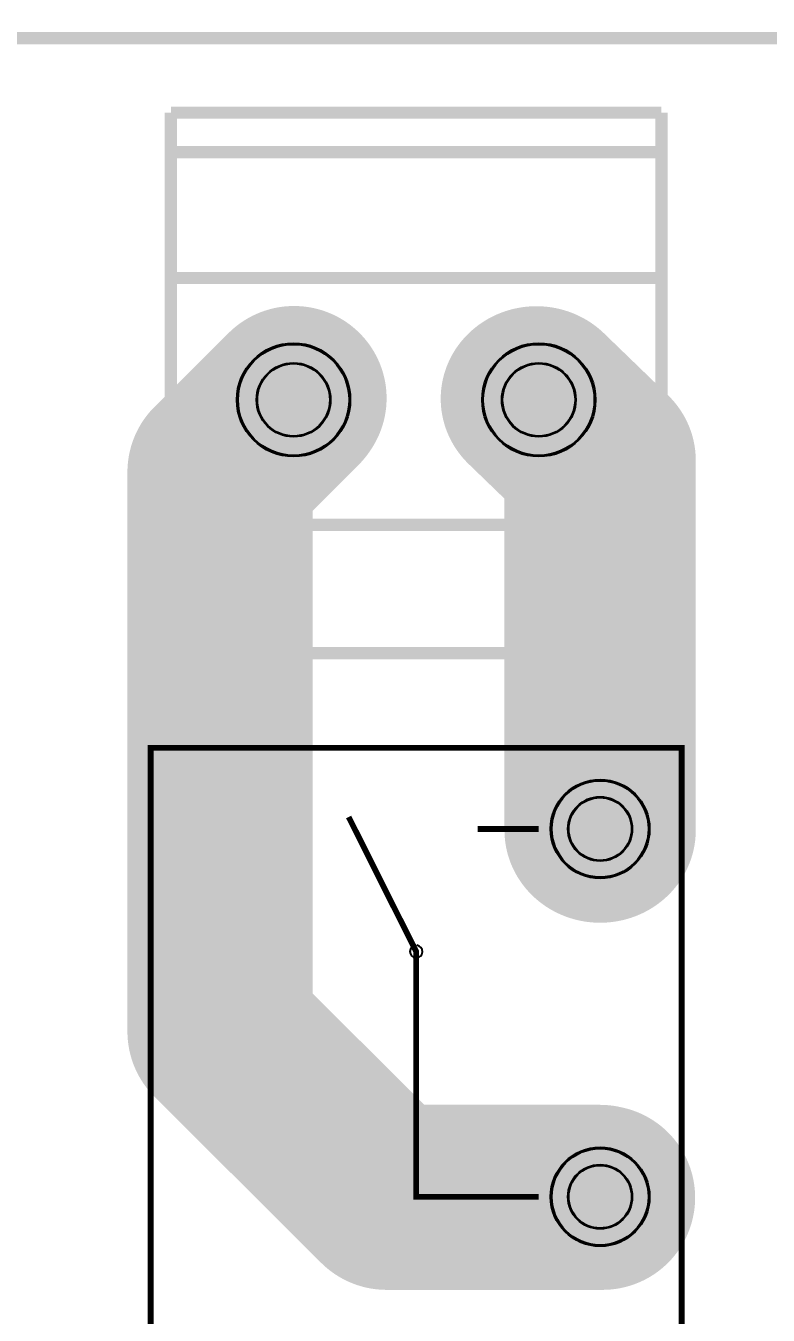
# Model space of a CAD drawing. Extents: x 165 to 5832, y -705 to 3005.
# Drawn here: x 1082 to 1687, y 1953 to 3005 of the extents above; entities that cross this region are included whole.
import ezdxf

# ---------------------------------------------------------------- set-up
doc = ezdxf.new("R2010")
doc.units = 9
for name, color, linetype, true_color in [('BoardOutLine', 7, 'Continuous', 0xff00ff), ('BottomLayer', 7, 'Continuous', 0x0000ff), ('BottomPasteMaskLayer', 7, 'Continuous', 0x800000), ('BottomSolderMaskLayer', 7, 'Continuous', 0xaa00ff), ('Multi-Layer', 7, 'Continuous', 0xc0c0c0), ('TopSilkLayer', 7, 'Continuous', 0xffcc00), ('TopSolderMaskLayer', 7, 'Continuous', 0x800080)]:
    doc.layers.add(name, color=color, linetype=linetype, true_color=true_color)

msp = doc.modelspace()

# ---------------------------------------------------------------- hatches: boundary and pattern name
at = {"layer": 'BottomLayer'}
for points in [[(1550, 1975), (1375, 1975), (1372.546000000002, 1975.0400000000009), (1370.0950000000012, 1975.161), (1367.649000000005, 1975.3609999999971), (1365.2109999999957, 1975.6419999999998), (1362.7829999999958, 1976.0020000000004), (1360.3680000000022, 1976.440999999999), (1357.9690000000046, 1976.9590000000026), (1355.589, 1977.5560000000005), (1353.2289999999994, 1978.2289999999994), (1350.892000000007, 1978.9800000000032), (1348.5810000000056, 1979.8070000000007), (1346.298999999999, 1980.7090000000026), (1344.0469999999987, 1981.6850000000013), (1341.827999999994, 1982.734999999997), (1339.645000000004, 1983.8559999999998), (1337.5, 1985.0480000000025), (1335.3949999999968, 1986.3099999999977), (1333.3320000000022, 1987.6399999999994), (1331.3139999999985, 1989.036), (1329.3430000000008, 1990.4979999999996), (1327.421000000002, 1992.0240000000013), (1325.548999999999, 1993.6119999999974), (1323.7309999999998, 1995.2599999999984), (1321.9670000000042, 1996.9670000000006), (1186.9670000000042, 2131.9670000000006), (1185.2599999999948, 2133.7309999999998), (1183.612000000001, 2135.548999999999), (1182.024000000005, 2137.4209999999985), (1180.4979999999996, 2139.3430000000008), (1179.0359999999928, 2141.314000000002), (1177.6399999999994, 2143.332000000002), (1176.310000000005, 2145.394999999997), (1175.0479999999952, 2147.5), (1173.8559999999998, 2149.6450000000004), (1172.7350000000006, 2151.8280000000013), (1171.6849999999977, 2154.0469999999987), (1170.7089999999953, 2156.298999999999), (1169.8070000000007, 2158.5809999999983), (1168.9800000000032, 2160.892), (1168.2289999999994, 2163.2289999999994), (1167.5560000000041, 2165.589), (1166.9589999999953, 2167.9689999999973), (1166.4410000000062, 2170.3679999999986), (1166.0020000000004, 2172.7829999999994), (1165.6419999999998, 2175.2109999999993), (1165.3610000000044, 2177.6490000000013), (1165.161, 2180.095000000001), (1165.0400000000009, 2182.546000000002), (1165, 2185), (1165, 2640), (1165.0400000000009, 2642.453999999998), (1165.161, 2644.904999999999), (1165.3610000000044, 2647.3509999999987), (1165.6419999999998, 2649.7890000000007), (1166.0020000000004, 2652.2170000000006), (1166.4410000000062, 2654.6320000000014), (1166.9589999999953, 2657.0310000000027), (1167.5560000000041, 2659.411), (1168.2289999999994, 2661.7710000000006), (1168.9800000000032, 2664.108), (1169.8070000000007, 2666.4190000000017), (1170.7089999999953, 2668.701000000001), (1171.6849999999977, 2670.9530000000013), (1172.7350000000006, 2673.1719999999987), (1173.8559999999998, 2675.3549999999996), (1175.0479999999952, 2677.5), (1176.310000000005, 2679.605000000003), (1177.6399999999994, 2681.667999999998), (1179.0359999999928, 2683.685999999998), (1180.4979999999996, 2685.6569999999992), (1182.024000000005, 2687.5790000000015), (1183.612000000001, 2689.451000000001), (1185.2599999999948, 2691.2690000000002), (1186.9670000000042, 2693.0329999999994), (1246.9670000000042, 2753.0329999999994), (1248.7309999999998, 2754.7400000000016), (1250.548999999999, 2756.3880000000026), (1252.421000000002, 2757.9759999999987), (1254.3430000000008, 2759.501), (1256.3139999999985, 2760.964), (1258.3320000000022, 2762.3600000000006), (1260.3949999999968, 2763.6900000000023), (1262.5, 2764.9519999999975), (1264.645000000004, 2766.1440000000002), (1266.827999999994, 2767.265000000003), (1269.0469999999987, 2768.3149999999987), (1271.298999999999, 2769.2909999999974), (1273.5810000000056, 2770.1929999999993), (1275.892000000007, 2771.019999999997), (1278.2289999999994, 2771.7710000000006), (1280.589, 2772.4439999999995), (1282.9690000000046, 2773.0409999999974), (1285.3680000000022, 2773.559000000001), (1287.7829999999958, 2773.9979999999996), (1290.2109999999957, 2774.358), (1292.649000000005, 2774.639000000003), (1295.0950000000012, 2774.839), (1297.546000000002, 2774.959999999999), (1300, 2775), (1302.453999999998, 2774.959999999999), (1304.9049999999988, 2774.839), (1307.350999999995, 2774.639000000003), (1309.7890000000043, 2774.358), (1312.2170000000042, 2773.9979999999996), (1314.6319999999978, 2773.559000000001), (1317.0309999999954, 2773.0409999999974), (1319.411, 2772.4439999999995), (1321.7710000000006, 2771.7710000000006), (1324.107999999993, 2771.019999999997), (1326.4189999999944, 2770.1929999999993), (1328.701000000001, 2769.2909999999974), (1330.9530000000013, 2768.3149999999987), (1333.172000000006, 2767.265000000003), (1335.354999999996, 2766.1440000000002), (1337.5, 2764.9519999999975), (1339.6050000000032, 2763.6900000000023), (1341.6679999999978, 2762.3600000000006), (1343.6860000000015, 2760.9630000000034), (1345.6569999999992, 2759.501), (1347.578999999998, 2757.9759999999987), (1349.451000000001, 2756.3880000000026), (1351.2690000000002, 2754.7400000000016), (1353.0329999999958, 2753.0329999999994), (1354.7400000000052, 2751.2690000000002), (1356.387999999999, 2749.451000000001), (1357.975999999995, 2747.5790000000015), (1359.5010000000038, 2745.6569999999992), (1360.9630000000034, 2743.685999999998), (1362.3600000000006, 2741.667999999998), (1363.689999999995, 2739.605000000003), (1364.9520000000048, 2737.5), (1366.1440000000002, 2735.3549999999996), (1367.2649999999994, 2733.1719999999987), (1368.3150000000023, 2730.9530000000013), (1369.2910000000047, 2728.701000000001), (1370.1929999999993, 2726.4190000000017), (1371.0199999999968, 2724.108), (1371.7710000000006, 2721.7710000000006), (1372.4439999999959, 2719.411), (1373.0410000000047, 2717.0310000000027), (1373.5589999999938, 2714.6320000000014), (1373.9979999999996, 2712.2170000000006), (1374.3580000000002, 2709.7890000000007), (1374.6389999999956, 2707.3509999999987), (1374.839, 2704.904999999999), (1374.9599999999991, 2702.453999999998), (1375, 2700), (1374.9599999999991, 2697.546000000002), (1374.839, 2695.095000000001), (1374.6389999999956, 2692.6490000000013), (1374.3580000000002, 2690.2109999999993), (1373.9979999999996, 2687.7829999999994), (1373.5589999999938, 2685.3679999999986), (1373.0410000000047, 2682.9689999999973), (1372.4439999999959, 2680.589), (1371.7710000000006, 2678.2289999999994), (1371.0199999999968, 2675.892), (1370.1929999999993, 2673.5809999999983), (1369.2910000000047, 2671.298999999999), (1368.3150000000023, 2669.0469999999987), (1367.2649999999994, 2666.8280000000013), (1366.1440000000002, 2664.6450000000004), (1364.9520000000048, 2662.5), (1363.689999999995, 2660.394999999997), (1362.3600000000006, 2658.332000000002), (1360.9640000000072, 2656.314000000002), (1359.5010000000038, 2654.3430000000008), (1357.975999999995, 2652.4209999999985), (1356.387999999999, 2650.548999999999), (1354.7400000000052, 2648.7309999999998), (1353.0329999999958, 2646.9670000000006), (1315, 2608.934000000001), (1315, 2216.065999999999), (1406.065999999999, 2125), (1550, 2125), (1552.453999999998, 2124.959999999999), (1554.9049999999988, 2124.839), (1557.350999999995, 2124.639000000003), (1559.7890000000043, 2124.358), (1562.2170000000042, 2123.9979999999996), (1564.6319999999978, 2123.559000000001), (1567.0309999999954, 2123.0409999999974), (1569.411, 2122.4439999999995), (1571.7710000000006, 2121.7710000000006), (1574.107999999993, 2121.019999999997), (1576.4189999999944, 2120.1929999999993), (1578.701000000001, 2119.2909999999974), (1580.9530000000013, 2118.3149999999987), (1583.172000000006, 2117.265000000003), (1585.354999999996, 2116.1440000000002), (1587.5, 2114.9519999999975), (1589.6050000000032, 2113.6900000000023), (1591.6679999999978, 2112.3600000000006), (1593.6860000000015, 2110.964), (1595.6569999999992, 2109.5020000000004), (1597.578999999998, 2107.9759999999987), (1599.451000000001, 2106.3880000000026), (1601.2690000000002, 2104.7400000000016), (1603.0329999999958, 2103.0329999999994), (1604.7400000000052, 2101.2690000000002), (1606.387999999999, 2099.451000000001), (1607.975999999995, 2097.5790000000015), (1609.5020000000004, 2095.6569999999992), (1610.9640000000072, 2093.685999999998), (1612.3600000000006, 2091.667999999998), (1613.689999999995, 2089.605000000003), (1614.9520000000048, 2087.5), (1616.1440000000002, 2085.3549999999996), (1617.2649999999994, 2083.1719999999987), (1618.3150000000023, 2080.9530000000013), (1619.2910000000047, 2078.701000000001), (1620.1929999999993, 2076.4190000000017), (1621.0199999999968, 2074.108), (1621.7710000000006, 2071.7710000000006), (1622.4439999999959, 2069.411), (1623.0410000000047, 2067.0310000000027), (1623.5589999999938, 2064.6320000000014), (1623.9979999999996, 2062.2170000000006), (1624.3580000000002, 2059.7890000000007), (1624.6389999999956, 2057.3509999999987), (1624.839, 2054.904999999999), (1624.9599999999991, 2052.453999999998), (1625, 2050), (1624.9599999999991, 2047.546000000002), (1624.839, 2045.0950000000012), (1624.6389999999956, 2042.6490000000013), (1624.3580000000002, 2040.2109999999993), (1623.9979999999996, 2037.7829999999994), (1623.5589999999938, 2035.3679999999986), (1623.0410000000047, 2032.9689999999973), (1622.4439999999959, 2030.589), (1621.7710000000006, 2028.2289999999994), (1621.0199999999968, 2025.8919999999998), (1620.1929999999993, 2023.5809999999983), (1619.2910000000047, 2021.298999999999), (1618.3150000000023, 2019.0469999999987), (1617.2649999999994, 2016.8280000000013), (1616.1440000000002, 2014.6450000000004), (1614.9520000000048, 2012.5), (1613.689999999995, 2010.3949999999968), (1612.3600000000006, 2008.3320000000022), (1610.9640000000072, 2006.3140000000021), (1609.5020000000004, 2004.3430000000008), (1607.975999999995, 2002.4209999999985), (1606.387999999999, 2000.548999999999), (1604.7400000000052, 1998.7309999999998), (1603.0329999999958, 1996.9670000000006), (1601.2690000000002, 1995.2599999999984), (1599.451000000001, 1993.6119999999974), (1597.578999999998, 1992.0240000000013), (1595.6569999999992, 1990.4979999999996), (1593.6860000000015, 1989.036), (1591.6679999999978, 1987.6399999999994), (1589.6050000000032, 1986.3099999999977), (1587.5, 1985.0480000000025), (1585.354999999996, 1983.8559999999998), (1583.172000000006, 1982.734999999997), (1580.9530000000013, 1981.6850000000013), (1578.701000000001, 1980.7090000000026), (1576.4189999999944, 1979.8070000000007), (1574.107999999993, 1978.9800000000032), (1571.7710000000006, 1978.2289999999994), (1569.411, 1977.5560000000005), (1567.0309999999954, 1976.9590000000026), (1564.6319999999978, 1976.440999999999), (1562.2170000000042, 1976.0020000000004), (1559.7890000000043, 1975.6419999999998), (1557.350999999995, 1975.3609999999971), (1554.9049999999988, 1975.161), (1552.453999999998, 1975.0400000000009), (1550, 1975)], [(1475, 2350), (1475, 2618.9289999999964), (1446.9619999999995, 2646.9670000000006), (1445.2549999999974, 2648.7309999999998), (1443.6070000000036, 2650.548999999999), (1442.0190000000002, 2652.4209999999985), (1440.4939999999988, 2654.3430000000008), (1439.0310000000027, 2656.314000000002), (1437.635000000002, 2658.332000000002), (1436.3050000000003, 2660.394999999997), (1435.0429999999978, 2662.5), (1433.8510000000024, 2664.6450000000004), (1432.7300000000032, 2666.8280000000013), (1431.679999999993, 2669.0469999999987), (1430.703999999998, 2671.298999999999), (1429.801999999996, 2673.5809999999983), (1428.9749999999985, 2675.892), (1428.224000000002, 2678.2289999999994), (1427.5510000000068, 2680.589), (1426.953999999998, 2682.9689999999973), (1426.4360000000015, 2685.3679999999986), (1425.9969999999958, 2687.7829999999994), (1425.6369999999952, 2690.2109999999993), (1425.3559999999998, 2692.6490000000013), (1425.1559999999954, 2695.095000000001), (1425.0349999999962, 2697.546000000002), (1424.9949999999953, 2700), (1425.0349999999962, 2702.453999999998), (1425.1559999999954, 2704.904999999999), (1425.3559999999998, 2707.3509999999987), (1425.6369999999952, 2709.7890000000007), (1425.9969999999958, 2712.2170000000006), (1426.4360000000015, 2714.6320000000014), (1426.953999999998, 2717.0310000000027), (1427.5510000000068, 2719.411), (1428.224000000002, 2721.7710000000006), (1428.9749999999985, 2724.108), (1429.801999999996, 2726.4190000000017), (1430.703999999998, 2728.701000000001), (1431.679999999993, 2730.9530000000013), (1432.7300000000032, 2733.1719999999987), (1433.8510000000024, 2735.3549999999996), (1435.0429999999978, 2737.5), (1436.3050000000003, 2739.605000000003), (1437.635000000002, 2741.667999999998), (1439.0319999999992, 2743.685999999998), (1440.4939999999988, 2745.6569999999992), (1442.0190000000002, 2747.5790000000015), (1443.6070000000036, 2749.451000000001), (1445.2549999999974, 2751.2690000000002), (1446.9619999999995, 2753.0329999999994), (1448.725999999995, 2754.7400000000016), (1450.5440000000017, 2756.3880000000026), (1452.4160000000047, 2757.9759999999987), (1454.337999999996, 2759.501), (1456.309000000001, 2760.9630000000034), (1458.3269999999975, 2762.3600000000006), (1460.3899999999994, 2763.6900000000023), (1462.4949999999953, 2764.9519999999975), (1464.6399999999994, 2766.1440000000002), (1466.823000000004, 2767.265000000003), (1469.0420000000013, 2768.3149999999987), (1471.2939999999944, 2769.2909999999974), (1473.576000000001, 2770.1929999999993), (1475.8870000000024, 2771.019999999997), (1478.224000000002, 2771.7710000000006), (1480.5840000000026, 2772.4439999999995), (1482.964, 2773.0409999999974), (1485.3629999999976, 2773.559000000001), (1487.7779999999984, 2773.9979999999996), (1490.2059999999983, 2774.358), (1492.6440000000002, 2774.639000000003), (1495.0899999999965, 2774.839), (1497.5409999999974, 2774.959999999999), (1499.9949999999953, 2775), (1502.4489999999932, 2774.959999999999), (1504.8999999999942, 2774.839), (1507.3459999999977, 2774.639000000003), (1509.7839999999997, 2774.358), (1512.2119999999995, 2773.9979999999996), (1514.6270000000004, 2773.559000000001), (1517.025999999998, 2773.0409999999974), (1519.4060000000027, 2772.4439999999995), (1521.765999999996, 2771.7710000000006), (1524.1029999999955, 2771.019999999997), (1526.4140000000043, 2770.1929999999993), (1528.6959999999963, 2769.2909999999974), (1530.9479999999967, 2768.3149999999987), (1533.1670000000013, 2767.265000000003), (1535.3499999999985, 2766.1440000000002), (1537.4949999999953, 2764.9519999999975), (1539.5999999999985, 2763.6900000000023), (1541.6630000000005, 2762.3600000000006), (1543.6809999999969, 2760.964), (1545.6520000000019, 2759.501), (1547.5740000000078, 2757.9759999999987), (1549.4459999999963, 2756.3880000000026), (1551.2640000000029, 2754.7400000000016), (1553.0280000000057, 2753.0329999999994), (1603.0329999999958, 2703.0279999999984), (1604.7400000000052, 2701.264000000003), (1606.387999999999, 2699.4459999999963), (1607.975999999995, 2697.5740000000005), (1609.5020000000004, 2695.652000000002), (1610.9640000000072, 2693.6810000000005), (1612.3600000000006, 2691.6630000000005), (1613.689999999995, 2689.5999999999985), (1614.9520000000048, 2687.494999999999), (1616.1440000000002, 2685.3499999999985), (1617.2649999999994, 2683.1669999999976), (1618.3150000000023, 2680.9479999999967), (1619.2910000000047, 2678.696), (1620.1929999999993, 2676.4140000000007), (1621.0199999999968, 2674.102999999999), (1621.7710000000006, 2671.765999999996), (1622.4439999999959, 2669.405999999999), (1623.0410000000047, 2667.0260000000017), (1623.5589999999938, 2664.6270000000004), (1623.9979999999996, 2662.2119999999995), (1624.3580000000002, 2659.7839999999997), (1624.6389999999956, 2657.3459999999977), (1624.839, 2654.899999999998), (1624.9599999999991, 2652.4490000000005), (1625, 2649.994999999999), (1625, 2350), (1624.9599999999991, 2347.546000000002), (1624.839, 2345.095000000001), (1624.6389999999956, 2342.6490000000013), (1624.3580000000002, 2340.2109999999993), (1623.9979999999996, 2337.7829999999994), (1623.5589999999938, 2335.3679999999986), (1623.0410000000047, 2332.9689999999973), (1622.4439999999959, 2330.589), (1621.7710000000006, 2328.2289999999994), (1621.0199999999968, 2325.892), (1620.1929999999993, 2323.5809999999983), (1619.2910000000047, 2321.298999999999), (1618.3150000000023, 2319.0469999999987), (1617.2649999999994, 2316.8280000000013), (1616.1440000000002, 2314.6450000000004), (1614.9520000000048, 2312.5), (1613.689999999995, 2310.394999999997), (1612.3600000000006, 2308.332000000002), (1610.9640000000072, 2306.314000000002), (1609.5020000000004, 2304.3430000000008), (1607.975999999995, 2302.4209999999985), (1606.387999999999, 2300.548999999999), (1604.7400000000052, 2298.7309999999998), (1603.0329999999958, 2296.9670000000006), (1601.2690000000002, 2295.2599999999984), (1599.451000000001, 2293.6119999999974), (1597.578999999998, 2292.0240000000013), (1595.6569999999992, 2290.4979999999996), (1593.6860000000015, 2289.036), (1591.6679999999978, 2287.6399999999994), (1589.6050000000032, 2286.3099999999977), (1587.5, 2285.0480000000025), (1585.354999999996, 2283.8559999999998), (1583.172000000006, 2282.734999999997), (1580.9530000000013, 2281.6850000000013), (1578.701000000001, 2280.7090000000026), (1576.4189999999944, 2279.8070000000007), (1574.107999999993, 2278.980000000003), (1571.7710000000006, 2278.2289999999994), (1569.411, 2277.5560000000005), (1567.0309999999954, 2276.9590000000026), (1564.6319999999978, 2276.440999999999), (1562.2170000000042, 2276.0020000000004), (1559.7890000000043, 2275.642), (1557.350999999995, 2275.360999999997), (1554.9049999999988, 2275.161), (1552.453999999998, 2275.040000000001), (1550, 2275), (1547.546000000002, 2275.040000000001), (1545.0950000000012, 2275.161), (1542.649000000005, 2275.360999999997), (1540.2109999999957, 2275.642), (1537.7829999999958, 2276.0020000000004), (1535.3680000000022, 2276.440999999999), (1532.9690000000046, 2276.9590000000026), (1530.589, 2277.5560000000005), (1528.2289999999994, 2278.2289999999994), (1525.892000000007, 2278.980000000003), (1523.5810000000056, 2279.8070000000007), (1521.298999999999, 2280.7090000000026), (1519.0469999999987, 2281.6850000000013), (1516.827999999994, 2282.734999999997), (1514.645000000004, 2283.8559999999998), (1512.5, 2285.0480000000025), (1510.3949999999968, 2286.3099999999977), (1508.3320000000022, 2287.6399999999994), (1506.3139999999985, 2289.036), (1504.3430000000008, 2290.4979999999996), (1502.421000000002, 2292.0240000000013), (1500.548999999999, 2293.6119999999974), (1498.7309999999998, 2295.2599999999984), (1496.9670000000042, 2296.9670000000006), (1495.2599999999948, 2298.7309999999998), (1493.612000000001, 2300.548999999999), (1492.024000000005, 2302.4209999999985), (1490.4979999999996, 2304.3430000000008), (1489.0359999999928, 2306.314000000002), (1487.6399999999994, 2308.332000000002), (1486.310000000005, 2310.394999999997), (1485.0479999999952, 2312.5), (1483.8559999999998, 2314.6450000000004), (1482.7350000000006, 2316.8280000000013), (1481.6849999999977, 2319.0469999999987), (1480.7089999999953, 2321.298999999999), (1479.8070000000007, 2323.5809999999983), (1478.9800000000032, 2325.892), (1478.2289999999994, 2328.2289999999994), (1477.5560000000041, 2330.589), (1476.9589999999953, 2332.9689999999973), (1476.4410000000062, 2335.3679999999986), (1476.0020000000004, 2337.7829999999994), (1475.6419999999998, 2340.2109999999993), (1475.3610000000044, 2342.6490000000013), (1475.161, 2345.095000000001), (1475.0400000000009, 2347.546000000002), (1475, 2350)]]:
    msp.add_hatch(color=256, dxfattribs=at).paths.add_polyline_path(points)
at = {"layer": 'BottomPasteMaskLayer'}
for points in [[(1550, 1975), (1375, 1975), (1372.546000000002, 1975.0400000000009), (1370.0950000000012, 1975.161), (1367.649000000005, 1975.3609999999971), (1365.2109999999957, 1975.6419999999998), (1362.7829999999958, 1976.0020000000004), (1360.3680000000022, 1976.440999999999), (1357.9690000000046, 1976.9590000000026), (1355.589, 1977.5560000000005), (1353.2289999999994, 1978.2289999999994), (1350.892000000007, 1978.9800000000032), (1348.5810000000056, 1979.8070000000007), (1346.298999999999, 1980.7090000000026), (1344.0469999999987, 1981.6850000000013), (1341.827999999994, 1982.734999999997), (1339.645000000004, 1983.8559999999998), (1337.5, 1985.0480000000025), (1335.3949999999968, 1986.3099999999977), (1333.3320000000022, 1987.6399999999994), (1331.3139999999985, 1989.036), (1329.3430000000008, 1990.4979999999996), (1327.421000000002, 1992.0240000000013), (1325.548999999999, 1993.6119999999974), (1323.7309999999998, 1995.2599999999984), (1321.9670000000042, 1996.9670000000006), (1186.9670000000042, 2131.9670000000006), (1185.2599999999948, 2133.7309999999998), (1183.612000000001, 2135.548999999999), (1182.024000000005, 2137.4209999999985), (1180.4979999999996, 2139.3430000000008), (1179.0359999999928, 2141.314000000002), (1177.6399999999994, 2143.332000000002), (1176.310000000005, 2145.394999999997), (1175.0479999999952, 2147.5), (1173.8559999999998, 2149.6450000000004), (1172.7350000000006, 2151.8280000000013), (1171.6849999999977, 2154.0469999999987), (1170.7089999999953, 2156.298999999999), (1169.8070000000007, 2158.5809999999983), (1168.9800000000032, 2160.892), (1168.2289999999994, 2163.2289999999994), (1167.5560000000041, 2165.589), (1166.9589999999953, 2167.9689999999973), (1166.4410000000062, 2170.3679999999986), (1166.0020000000004, 2172.7829999999994), (1165.6419999999998, 2175.2109999999993), (1165.3610000000044, 2177.6490000000013), (1165.161, 2180.095000000001), (1165.0400000000009, 2182.546000000002), (1165, 2185), (1165, 2640), (1165.0400000000009, 2642.453999999998), (1165.161, 2644.904999999999), (1165.3610000000044, 2647.3509999999987), (1165.6419999999998, 2649.7890000000007), (1166.0020000000004, 2652.2170000000006), (1166.4410000000062, 2654.6320000000014), (1166.9589999999953, 2657.0310000000027), (1167.5560000000041, 2659.411), (1168.2289999999994, 2661.7710000000006), (1168.9800000000032, 2664.108), (1169.8070000000007, 2666.4190000000017), (1170.7089999999953, 2668.701000000001), (1171.6849999999977, 2670.9530000000013), (1172.7350000000006, 2673.1719999999987), (1173.8559999999998, 2675.3549999999996), (1175.0479999999952, 2677.5), (1176.310000000005, 2679.605000000003), (1177.6399999999994, 2681.667999999998), (1179.0359999999928, 2683.685999999998), (1180.4979999999996, 2685.6569999999992), (1182.024000000005, 2687.5790000000015), (1183.612000000001, 2689.451000000001), (1185.2599999999948, 2691.2690000000002), (1186.9670000000042, 2693.0329999999994), (1246.9670000000042, 2753.0329999999994), (1248.7309999999998, 2754.7400000000016), (1250.548999999999, 2756.3880000000026), (1252.421000000002, 2757.9759999999987), (1254.3430000000008, 2759.501), (1256.3139999999985, 2760.964), (1258.3320000000022, 2762.3600000000006), (1260.3949999999968, 2763.6900000000023), (1262.5, 2764.9519999999975), (1264.645000000004, 2766.1440000000002), (1266.827999999994, 2767.265000000003), (1269.0469999999987, 2768.3149999999987), (1271.298999999999, 2769.2909999999974), (1273.5810000000056, 2770.1929999999993), (1275.892000000007, 2771.019999999997), (1278.2289999999994, 2771.7710000000006), (1280.589, 2772.4439999999995), (1282.9690000000046, 2773.0409999999974), (1285.3680000000022, 2773.559000000001), (1287.7829999999958, 2773.9979999999996), (1290.2109999999957, 2774.358), (1292.649000000005, 2774.639000000003), (1295.0950000000012, 2774.839), (1297.546000000002, 2774.959999999999), (1300, 2775), (1302.453999999998, 2774.959999999999), (1304.9049999999988, 2774.839), (1307.350999999995, 2774.639000000003), (1309.7890000000043, 2774.358), (1312.2170000000042, 2773.9979999999996), (1314.6319999999978, 2773.559000000001), (1317.0309999999954, 2773.0409999999974), (1319.411, 2772.4439999999995), (1321.7710000000006, 2771.7710000000006), (1324.107999999993, 2771.019999999997), (1326.4189999999944, 2770.1929999999993), (1328.701000000001, 2769.2909999999974), (1330.9530000000013, 2768.3149999999987), (1333.172000000006, 2767.265000000003), (1335.354999999996, 2766.1440000000002), (1337.5, 2764.9519999999975), (1339.6050000000032, 2763.6900000000023), (1341.6679999999978, 2762.3600000000006), (1343.6860000000015, 2760.9630000000034), (1345.6569999999992, 2759.501), (1347.578999999998, 2757.9759999999987), (1349.451000000001, 2756.3880000000026), (1351.2690000000002, 2754.7400000000016), (1353.0329999999958, 2753.0329999999994), (1354.7400000000052, 2751.2690000000002), (1356.387999999999, 2749.451000000001), (1357.975999999995, 2747.5790000000015), (1359.5010000000038, 2745.6569999999992), (1360.9630000000034, 2743.685999999998), (1362.3600000000006, 2741.667999999998), (1363.689999999995, 2739.605000000003), (1364.9520000000048, 2737.5), (1366.1440000000002, 2735.3549999999996), (1367.2649999999994, 2733.1719999999987), (1368.3150000000023, 2730.9530000000013), (1369.2910000000047, 2728.701000000001), (1370.1929999999993, 2726.4190000000017), (1371.0199999999968, 2724.108), (1371.7710000000006, 2721.7710000000006), (1372.4439999999959, 2719.411), (1373.0410000000047, 2717.0310000000027), (1373.5589999999938, 2714.6320000000014), (1373.9979999999996, 2712.2170000000006), (1374.3580000000002, 2709.7890000000007), (1374.6389999999956, 2707.3509999999987), (1374.839, 2704.904999999999), (1374.9599999999991, 2702.453999999998), (1375, 2700), (1374.9599999999991, 2697.546000000002), (1374.839, 2695.095000000001), (1374.6389999999956, 2692.6490000000013), (1374.3580000000002, 2690.2109999999993), (1373.9979999999996, 2687.7829999999994), (1373.5589999999938, 2685.3679999999986), (1373.0410000000047, 2682.9689999999973), (1372.4439999999959, 2680.589), (1371.7710000000006, 2678.2289999999994), (1371.0199999999968, 2675.892), (1370.1929999999993, 2673.5809999999983), (1369.2910000000047, 2671.298999999999), (1368.3150000000023, 2669.0469999999987), (1367.2649999999994, 2666.8280000000013), (1366.1440000000002, 2664.6450000000004), (1364.9520000000048, 2662.5), (1363.689999999995, 2660.394999999997), (1362.3600000000006, 2658.332000000002), (1360.9640000000072, 2656.314000000002), (1359.5010000000038, 2654.3430000000008), (1357.975999999995, 2652.4209999999985), (1356.387999999999, 2650.548999999999), (1354.7400000000052, 2648.7309999999998), (1353.0329999999958, 2646.9670000000006), (1315, 2608.934000000001), (1315, 2216.065999999999), (1406.065999999999, 2125), (1550, 2125), (1552.453999999998, 2124.959999999999), (1554.9049999999988, 2124.839), (1557.350999999995, 2124.639000000003), (1559.7890000000043, 2124.358), (1562.2170000000042, 2123.9979999999996), (1564.6319999999978, 2123.559000000001), (1567.0309999999954, 2123.0409999999974), (1569.411, 2122.4439999999995), (1571.7710000000006, 2121.7710000000006), (1574.107999999993, 2121.019999999997), (1576.4189999999944, 2120.1929999999993), (1578.701000000001, 2119.2909999999974), (1580.9530000000013, 2118.3149999999987), (1583.172000000006, 2117.265000000003), (1585.354999999996, 2116.1440000000002), (1587.5, 2114.9519999999975), (1589.6050000000032, 2113.6900000000023), (1591.6679999999978, 2112.3600000000006), (1593.6860000000015, 2110.964), (1595.6569999999992, 2109.5020000000004), (1597.578999999998, 2107.9759999999987), (1599.451000000001, 2106.3880000000026), (1601.2690000000002, 2104.7400000000016), (1603.0329999999958, 2103.0329999999994), (1604.7400000000052, 2101.2690000000002), (1606.387999999999, 2099.451000000001), (1607.975999999995, 2097.5790000000015), (1609.5020000000004, 2095.6569999999992), (1610.9640000000072, 2093.685999999998), (1612.3600000000006, 2091.667999999998), (1613.689999999995, 2089.605000000003), (1614.9520000000048, 2087.5), (1616.1440000000002, 2085.3549999999996), (1617.2649999999994, 2083.1719999999987), (1618.3150000000023, 2080.9530000000013), (1619.2910000000047, 2078.701000000001), (1620.1929999999993, 2076.4190000000017), (1621.0199999999968, 2074.108), (1621.7710000000006, 2071.7710000000006), (1622.4439999999959, 2069.411), (1623.0410000000047, 2067.0310000000027), (1623.5589999999938, 2064.6320000000014), (1623.9979999999996, 2062.2170000000006), (1624.3580000000002, 2059.7890000000007), (1624.6389999999956, 2057.3509999999987), (1624.839, 2054.904999999999), (1624.9599999999991, 2052.453999999998), (1625, 2050), (1624.9599999999991, 2047.546000000002), (1624.839, 2045.0950000000012), (1624.6389999999956, 2042.6490000000013), (1624.3580000000002, 2040.2109999999993), (1623.9979999999996, 2037.7829999999994), (1623.5589999999938, 2035.3679999999986), (1623.0410000000047, 2032.9689999999973), (1622.4439999999959, 2030.589), (1621.7710000000006, 2028.2289999999994), (1621.0199999999968, 2025.8919999999998), (1620.1929999999993, 2023.5809999999983), (1619.2910000000047, 2021.298999999999), (1618.3150000000023, 2019.0469999999987), (1617.2649999999994, 2016.8280000000013), (1616.1440000000002, 2014.6450000000004), (1614.9520000000048, 2012.5), (1613.689999999995, 2010.3949999999968), (1612.3600000000006, 2008.3320000000022), (1610.9640000000072, 2006.3140000000021), (1609.5020000000004, 2004.3430000000008), (1607.975999999995, 2002.4209999999985), (1606.387999999999, 2000.548999999999), (1604.7400000000052, 1998.7309999999998), (1603.0329999999958, 1996.9670000000006), (1601.2690000000002, 1995.2599999999984), (1599.451000000001, 1993.6119999999974), (1597.578999999998, 1992.0240000000013), (1595.6569999999992, 1990.4979999999996), (1593.6860000000015, 1989.036), (1591.6679999999978, 1987.6399999999994), (1589.6050000000032, 1986.3099999999977), (1587.5, 1985.0480000000025), (1585.354999999996, 1983.8559999999998), (1583.172000000006, 1982.734999999997), (1580.9530000000013, 1981.6850000000013), (1578.701000000001, 1980.7090000000026), (1576.4189999999944, 1979.8070000000007), (1574.107999999993, 1978.9800000000032), (1571.7710000000006, 1978.2289999999994), (1569.411, 1977.5560000000005), (1567.0309999999954, 1976.9590000000026), (1564.6319999999978, 1976.440999999999), (1562.2170000000042, 1976.0020000000004), (1559.7890000000043, 1975.6419999999998), (1557.350999999995, 1975.3609999999971), (1554.9049999999988, 1975.161), (1552.453999999998, 1975.0400000000009), (1550, 1975)], [(1475, 2350), (1475, 2618.9289999999964), (1446.9619999999995, 2646.9670000000006), (1445.2549999999974, 2648.7309999999998), (1443.6070000000036, 2650.548999999999), (1442.0190000000002, 2652.4209999999985), (1440.4939999999988, 2654.3430000000008), (1439.0310000000027, 2656.314000000002), (1437.635000000002, 2658.332000000002), (1436.3050000000003, 2660.394999999997), (1435.0429999999978, 2662.5), (1433.8510000000024, 2664.6450000000004), (1432.7300000000032, 2666.8280000000013), (1431.679999999993, 2669.0469999999987), (1430.703999999998, 2671.298999999999), (1429.801999999996, 2673.5809999999983), (1428.9749999999985, 2675.892), (1428.224000000002, 2678.2289999999994), (1427.5510000000068, 2680.589), (1426.953999999998, 2682.9689999999973), (1426.4360000000015, 2685.3679999999986), (1425.9969999999958, 2687.7829999999994), (1425.6369999999952, 2690.2109999999993), (1425.3559999999998, 2692.6490000000013), (1425.1559999999954, 2695.095000000001), (1425.0349999999962, 2697.546000000002), (1424.9949999999953, 2700), (1425.0349999999962, 2702.453999999998), (1425.1559999999954, 2704.904999999999), (1425.3559999999998, 2707.3509999999987), (1425.6369999999952, 2709.7890000000007), (1425.9969999999958, 2712.2170000000006), (1426.4360000000015, 2714.6320000000014), (1426.953999999998, 2717.0310000000027), (1427.5510000000068, 2719.411), (1428.224000000002, 2721.7710000000006), (1428.9749999999985, 2724.108), (1429.801999999996, 2726.4190000000017), (1430.703999999998, 2728.701000000001), (1431.679999999993, 2730.9530000000013), (1432.7300000000032, 2733.1719999999987), (1433.8510000000024, 2735.3549999999996), (1435.0429999999978, 2737.5), (1436.3050000000003, 2739.605000000003), (1437.635000000002, 2741.667999999998), (1439.0319999999992, 2743.685999999998), (1440.4939999999988, 2745.6569999999992), (1442.0190000000002, 2747.5790000000015), (1443.6070000000036, 2749.451000000001), (1445.2549999999974, 2751.2690000000002), (1446.9619999999995, 2753.0329999999994), (1448.725999999995, 2754.7400000000016), (1450.5440000000017, 2756.3880000000026), (1452.4160000000047, 2757.9759999999987), (1454.337999999996, 2759.501), (1456.309000000001, 2760.9630000000034), (1458.3269999999975, 2762.3600000000006), (1460.3899999999994, 2763.6900000000023), (1462.4949999999953, 2764.9519999999975), (1464.6399999999994, 2766.1440000000002), (1466.823000000004, 2767.265000000003), (1469.0420000000013, 2768.3149999999987), (1471.2939999999944, 2769.2909999999974), (1473.576000000001, 2770.1929999999993), (1475.8870000000024, 2771.019999999997), (1478.224000000002, 2771.7710000000006), (1480.5840000000026, 2772.4439999999995), (1482.964, 2773.0409999999974), (1485.3629999999976, 2773.559000000001), (1487.7779999999984, 2773.9979999999996), (1490.2059999999983, 2774.358), (1492.6440000000002, 2774.639000000003), (1495.0899999999965, 2774.839), (1497.5409999999974, 2774.959999999999), (1499.9949999999953, 2775), (1502.4489999999932, 2774.959999999999), (1504.8999999999942, 2774.839), (1507.3459999999977, 2774.639000000003), (1509.7839999999997, 2774.358), (1512.2119999999995, 2773.9979999999996), (1514.6270000000004, 2773.559000000001), (1517.025999999998, 2773.0409999999974), (1519.4060000000027, 2772.4439999999995), (1521.765999999996, 2771.7710000000006), (1524.1029999999955, 2771.019999999997), (1526.4140000000043, 2770.1929999999993), (1528.6959999999963, 2769.2909999999974), (1530.9479999999967, 2768.3149999999987), (1533.1670000000013, 2767.265000000003), (1535.3499999999985, 2766.1440000000002), (1537.4949999999953, 2764.9519999999975), (1539.5999999999985, 2763.6900000000023), (1541.6630000000005, 2762.3600000000006), (1543.6809999999969, 2760.964), (1545.6520000000019, 2759.501), (1547.5740000000078, 2757.9759999999987), (1549.4459999999963, 2756.3880000000026), (1551.2640000000029, 2754.7400000000016), (1553.0280000000057, 2753.0329999999994), (1603.0329999999958, 2703.0279999999984), (1604.7400000000052, 2701.264000000003), (1606.387999999999, 2699.4459999999963), (1607.975999999995, 2697.5740000000005), (1609.5020000000004, 2695.652000000002), (1610.9640000000072, 2693.6810000000005), (1612.3600000000006, 2691.6630000000005), (1613.689999999995, 2689.5999999999985), (1614.9520000000048, 2687.494999999999), (1616.1440000000002, 2685.3499999999985), (1617.2649999999994, 2683.1669999999976), (1618.3150000000023, 2680.9479999999967), (1619.2910000000047, 2678.696), (1620.1929999999993, 2676.4140000000007), (1621.0199999999968, 2674.102999999999), (1621.7710000000006, 2671.765999999996), (1622.4439999999959, 2669.405999999999), (1623.0410000000047, 2667.0260000000017), (1623.5589999999938, 2664.6270000000004), (1623.9979999999996, 2662.2119999999995), (1624.3580000000002, 2659.7839999999997), (1624.6389999999956, 2657.3459999999977), (1624.839, 2654.899999999998), (1624.9599999999991, 2652.4490000000005), (1625, 2649.994999999999), (1625, 2350), (1624.9599999999991, 2347.546000000002), (1624.839, 2345.095000000001), (1624.6389999999956, 2342.6490000000013), (1624.3580000000002, 2340.2109999999993), (1623.9979999999996, 2337.7829999999994), (1623.5589999999938, 2335.3679999999986), (1623.0410000000047, 2332.9689999999973), (1622.4439999999959, 2330.589), (1621.7710000000006, 2328.2289999999994), (1621.0199999999968, 2325.892), (1620.1929999999993, 2323.5809999999983), (1619.2910000000047, 2321.298999999999), (1618.3150000000023, 2319.0469999999987), (1617.2649999999994, 2316.8280000000013), (1616.1440000000002, 2314.6450000000004), (1614.9520000000048, 2312.5), (1613.689999999995, 2310.394999999997), (1612.3600000000006, 2308.332000000002), (1610.9640000000072, 2306.314000000002), (1609.5020000000004, 2304.3430000000008), (1607.975999999995, 2302.4209999999985), (1606.387999999999, 2300.548999999999), (1604.7400000000052, 2298.7309999999998), (1603.0329999999958, 2296.9670000000006), (1601.2690000000002, 2295.2599999999984), (1599.451000000001, 2293.6119999999974), (1597.578999999998, 2292.0240000000013), (1595.6569999999992, 2290.4979999999996), (1593.6860000000015, 2289.036), (1591.6679999999978, 2287.6399999999994), (1589.6050000000032, 2286.3099999999977), (1587.5, 2285.0480000000025), (1585.354999999996, 2283.8559999999998), (1583.172000000006, 2282.734999999997), (1580.9530000000013, 2281.6850000000013), (1578.701000000001, 2280.7090000000026), (1576.4189999999944, 2279.8070000000007), (1574.107999999993, 2278.980000000003), (1571.7710000000006, 2278.2289999999994), (1569.411, 2277.5560000000005), (1567.0309999999954, 2276.9590000000026), (1564.6319999999978, 2276.440999999999), (1562.2170000000042, 2276.0020000000004), (1559.7890000000043, 2275.642), (1557.350999999995, 2275.360999999997), (1554.9049999999988, 2275.161), (1552.453999999998, 2275.040000000001), (1550, 2275), (1547.546000000002, 2275.040000000001), (1545.0950000000012, 2275.161), (1542.649000000005, 2275.360999999997), (1540.2109999999957, 2275.642), (1537.7829999999958, 2276.0020000000004), (1535.3680000000022, 2276.440999999999), (1532.9690000000046, 2276.9590000000026), (1530.589, 2277.5560000000005), (1528.2289999999994, 2278.2289999999994), (1525.892000000007, 2278.980000000003), (1523.5810000000056, 2279.8070000000007), (1521.298999999999, 2280.7090000000026), (1519.0469999999987, 2281.6850000000013), (1516.827999999994, 2282.734999999997), (1514.645000000004, 2283.8559999999998), (1512.5, 2285.0480000000025), (1510.3949999999968, 2286.3099999999977), (1508.3320000000022, 2287.6399999999994), (1506.3139999999985, 2289.036), (1504.3430000000008, 2290.4979999999996), (1502.421000000002, 2292.0240000000013), (1500.548999999999, 2293.6119999999974), (1498.7309999999998, 2295.2599999999984), (1496.9670000000042, 2296.9670000000006), (1495.2599999999948, 2298.7309999999998), (1493.612000000001, 2300.548999999999), (1492.024000000005, 2302.4209999999985), (1490.4979999999996, 2304.3430000000008), (1489.0359999999928, 2306.314000000002), (1487.6399999999994, 2308.332000000002), (1486.310000000005, 2310.394999999997), (1485.0479999999952, 2312.5), (1483.8559999999998, 2314.6450000000004), (1482.7350000000006, 2316.8280000000013), (1481.6849999999977, 2319.0469999999987), (1480.7089999999953, 2321.298999999999), (1479.8070000000007, 2323.5809999999983), (1478.9800000000032, 2325.892), (1478.2289999999994, 2328.2289999999994), (1477.5560000000041, 2330.589), (1476.9589999999953, 2332.9689999999973), (1476.4410000000062, 2335.3679999999986), (1476.0020000000004, 2337.7829999999994), (1475.6419999999998, 2340.2109999999993), (1475.3610000000044, 2342.6490000000013), (1475.161, 2345.095000000001), (1475.0400000000009, 2347.546000000002), (1475, 2350)]]:
    msp.add_hatch(color=256, dxfattribs=at).paths.add_polyline_path(points)
at = {"layer": 'BottomSolderMaskLayer'}
for points in [[(1552, 1974.086246153849), (1375.8709677419392, 1974.086246153849), (1373.401135483873, 1974.1263692307657), (1370.9343225806442, 1974.24774153846), (1368.4725419354872, 1974.448356923076), (1366.0188129032176, 1974.7302215384625), (1363.575148387099, 1975.0913292307669), (1361.1445677419324, 1975.53168), (1358.7300903225841, 1976.0512738461548), (1356.3347354838697, 1976.6501107692275), (1353.9595096774283, 1977.3251815384647), (1351.607432258068, 1978.0784923076935), (1349.281522580648, 1978.908036923076), (1346.9847999999984, 1979.8128123076967), (1344.7182709677436, 1980.7918153846185), (1342.4849548386992, 1981.845046153845), (1340.2878709677389, 1982.9694953846192), (1338.129032258068, 1984.165163076923), (1336.0104516128995, 1985.4310461538444), (1333.9341419354896, 1986.765138461542), (1331.9031225806393, 1988.1654338461558), (1329.919406451605, 1989.6319323076896), (1327.9850064516213, 1991.1626276923125), (1326.1009290322545, 1992.7555138461503), (1324.2711999999956, 1994.408584615383), (1322.4958193548446, 1996.1208369230771), (1186.6248516129053, 2131.536221538463), (1184.9068387096777, 2133.305649230766), (1183.2482064516153, 2135.129243076921), (1181.6499612903208, 2137.007003076924), (1180.1141161290361, 2138.9349169230773), (1178.6426838709667, 2140.9119815384656), (1177.2376774193544, 2142.936190769233), (1175.8990967741993, 2145.005538461537), (1174.6289548387067, 2147.117015384614), (1173.4292645161258, 2149.2686153846153), (1172.3010322580667, 2151.458332307695), (1171.2442580645147, 2153.6841600000043), (1170.2619612903145, 2155.9430892307682), (1169.3541419354806, 2158.2321107692333), (1168.5218064516157, 2160.550221538462), (1167.7659612903226, 2162.894412307691), (1167.088619354843, 2165.261673846151), (1166.487767741928, 2167.648996923075), (1165.9664258064586, 2170.0553784615404), (1165.5245935483908, 2172.477809230768), (1165.1622709677395, 2174.9132800000007), (1164.879458064519, 2177.3587815384635), (1164.6781677419349, 2179.8123076923075), (1164.5563870967744, 2182.270849230772), (1164.5161290322576, 2184.732399999997), (1164.5161290322576, 2641.1324000000022), (1164.5563870967744, 2643.5939507692274), (1164.6781677419349, 2646.052492307688), (1164.879458064519, 2648.506018461536), (1165.1622709677395, 2650.9515199999987), (1165.5245935483908, 2653.3869907692315), (1165.9664258064586, 2655.8094215384626), (1166.487767741928, 2658.215803076924), (1167.088619354843, 2660.6031261538446), (1167.7659612903226, 2662.9703876923086), (1168.5218064516157, 2665.314578461541), (1169.3541419354806, 2667.6326892307698), (1170.2619612903145, 2669.921710769231), (1171.2442580645147, 2672.1806400000023), (1172.3010322580667, 2674.406467692308), (1173.4292645161258, 2676.5961846153805), (1174.6289548387067, 2678.747784615385), (1175.8990967741993, 2680.8592615384623), (1177.2376774193544, 2682.9286092307666), (1178.6426838709667, 2684.9528184615374), (1180.1141161290361, 2686.929883076922), (1181.6499612903208, 2688.8577969230755), (1183.2482064516153, 2690.7355569230785), (1184.9068387096777, 2692.5591507692334), (1186.6248516129053, 2694.32857846154), (1247.011948387095, 2754.5131938461564), (1248.7873290322605, 2756.225446153847), (1250.6170580645194, 2757.8785169230796), (1252.5011354838716, 2759.4714030769246), (1254.43553548387, 2761.0010953846177), (1256.4192516129042, 2762.4685969230777), (1258.45027096774, 2763.8688923076916), (1260.5265806451644, 2765.2029846153855), (1262.6451612903184, 2766.468867692307), (1264.8040000000037, 2767.6645353846143), (1267.001083870964, 2768.788984615385), (1269.2344000000012, 2769.842215384615), (1271.500929032256, 2770.821218461537), (1273.7976516129056, 2771.725993846154), (1276.1235612903256, 2772.5555384615363), (1278.4756387096786, 2773.308849230765), (1280.8508645161346, 2773.9839199999988), (1283.2462193548417, 2774.582756923075), (1285.6606967741973, 2775.10235076923), (1288.0912774193566, 2775.542701538463), (1290.5349419354825, 2775.903809230771), (1292.9886709677448, 2776.1856738461574), (1295.450451612909, 2776.3862892307734), (1297.9172645161307, 2776.5076615384605), (1300.3870967741968, 2776.547784615388), (1302.856929032263, 2776.5076615384605), (1305.3237419354846, 2776.3862892307734), (1307.7855225806416, 2776.1856738461574), (1310.239251612904, 2775.903809230771), (1312.682916129037, 2775.542701538463), (1315.1134967741964, 2775.10235076923), (1317.5279741935447, 2774.582756923075), (1319.9233290322518, 2773.9839199999988), (1322.2985548387078, 2773.308849230765), (1324.6506322580608, 2772.5555384615363), (1326.9765419354808, 2771.725993846154), (1329.2732645161304, 2770.821218461537), (1331.5397935483925, 2769.842215384615), (1333.7731096774223, 2768.788984615385), (1335.9701935483827, 2767.6645353846143), (1338.129032258068, 2766.468867692307), (1340.2476129032293, 2765.2029846153855), (1342.3239225806465, 2763.8688923076916), (1344.3549419354822, 2762.467593846155), (1346.3386580645165, 2761.0010953846177), (1348.2730580645148, 2759.4714030769246), (1350.157135483867, 2757.8785169230796), (1351.9868645161332, 2756.225446153847), (1353.7622451612842, 2754.5131938461564), (1355.4802580645191, 2752.7437661538497), (1357.1388903225743, 2750.9201723076912), (1358.7371354838688, 2749.0424123076955), (1360.2719741935434, 2747.1144984615385), (1361.7434064516128, 2745.1374338461537), (1363.1494193548424, 2743.1132246153866), (1364.4879999999976, 2741.043876923075), (1365.7581419354829, 2738.932399999998), (1366.9578322580637, 2736.7808000000005), (1368.0860645161301, 2734.5910830769208), (1369.1428387096748, 2732.365255384615), (1370.125135483875, 2730.106326153844), (1371.032954838709, 2727.817304615386), (1371.8652903225739, 2725.4991938461535), (1372.621135483867, 2723.1550030769213), (1373.2984774193465, 2720.787741538461), (1373.8993290322687, 2718.4004184615405), (1374.4206709677383, 2715.994036923079), (1374.862503225806, 2713.571606153848), (1375.22482580645, 2711.1361353846187), (1375.5076387096778, 2708.690633846156), (1375.708929032262, 2706.2371076923046), (1375.8307096774224, 2703.7785661538437), (1375.8709677419392, 2701.317015384615), (1375.8307096774224, 2698.855464615386), (1375.708929032262, 2696.3969230769217), (1375.5076387096778, 2693.9433969230777), (1375.22482580645, 2691.497895384615), (1374.862503225806, 2689.0624246153857), (1374.4206709677383, 2686.639993846151), (1373.8993290322687, 2684.2336123076893), (1373.2984774193465, 2681.8462892307725), (1372.621135483867, 2679.4790276923086), (1371.8652903225739, 2677.1348369230727), (1371.032954838709, 2674.816726153844), (1370.125135483875, 2672.5277046153824), (1369.1428387096748, 2670.268775384615), (1368.0860645161301, 2668.0429476923055), (1366.9578322580637, 2665.8532307692294), (1365.7581419354829, 2663.701630769232), (1364.4879999999976, 2661.590153846151), (1363.1494193548424, 2659.520806153847), (1361.7444129032228, 2657.49659692308), (1360.2719741935434, 2655.5195323076914), (1358.7371354838688, 2653.591618461538), (1357.1388903225743, 2651.7138584615386), (1355.4802580645191, 2649.890264615384), (1353.7622451612842, 2648.120836923077), (1315.4838709677424, 2609.9708123076925), (1315.4838709677424, 2215.893987692307), (1407.1373935483934, 2124.5477846153844), (1552, 2124.5477846153844), (1554.4698322580662, 2124.507661538464), (1556.9366451612877, 2124.3862892307698), (1559.3984258064447, 2124.185673846154), (1561.852154838707, 2123.9038092307674), (1564.2958193548402, 2123.542701538463), (1566.7263999999996, 2123.10235076923), (1569.1408774193478, 2122.582756923075), (1571.5362322580695, 2121.9839200000024), (1573.911458064511, 2121.308849230769), (1576.2635354838712, 2120.5555384615363), (1578.589445161284, 2119.725993846154), (1580.8861677419336, 2118.821218461533), (1583.1526967741956, 2117.8422153846113), (1585.3860129032255, 2116.788984615385), (1587.583096774193, 2115.6645353846106), (1589.7419354838712, 2114.468867692307), (1591.8605161290325, 2113.2029846153855), (1593.9368258064496, 2111.868892307688), (1595.9678451612854, 2110.468596923074), (1597.9515612903197, 2109.0020984615403), (1599.885961290318, 2107.471403076921), (1601.7700387096702, 2105.8785169230796), (1603.5997677419364, 2104.225446153847), (1605.3751483870947, 2102.5131938461527), (1607.0931612903223, 2100.743766153846), (1608.7517935483775, 2098.9201723076912), (1610.350038709672, 2097.042412307692), (1611.8858838709712, 2095.1144984615385), (1613.3573161290333, 2093.13743384615), (1614.7623225806456, 2091.113224615383), (1616.100903225808, 2089.0438769230786), (1617.371045161286, 2086.9324000000015), (1618.5707354838742, 2084.7808000000005), (1619.6989677419333, 2082.5910830769208), (1620.7557419354853, 2080.3652553846114), (1621.7380387096782, 2078.1063261538475), (1622.6458580645121, 2075.8173046153825), (1623.4781935483916, 2073.4991938461535), (1624.2340387096774, 2071.155003076925), (1624.9113806451496, 2068.7877415384646), (1625.512232258072, 2066.4004184615405), (1626.0335741935414, 2063.9940369230753), (1626.4754064516164, 2061.571606153848), (1626.8377290322605, 2059.136135384615), (1627.120541935481, 2056.690633846152), (1627.3218322580651, 2054.237107692308), (1627.4436129032256, 2051.7785661538437), (1627.4838709677424, 2049.317015384615), (1627.4436129032256, 2046.8554646153862), (1627.3218322580651, 2044.3969230769253), (1627.120541935481, 2041.9433969230813), (1626.8377290322605, 2039.4978953846148), (1626.4754064516164, 2037.062424615382), (1626.0335741935414, 2034.6399938461545), (1625.512232258072, 2032.2336123076893), (1624.9113806451496, 2029.846289230769), (1624.2340387096774, 2027.4790276923086), (1623.4781935483916, 2025.1348369230764), (1622.6458580645121, 2022.8167261538474), (1621.7380387096782, 2020.5277046153824), (1620.7557419354853, 2018.2687753846185), (1619.6989677419333, 2016.042947692309), (1618.5707354838742, 2013.853230769233), (1617.371045161286, 2011.701630769232), (1616.100903225808, 2009.5901538461512), (1614.7623225806456, 2007.520806153847), (1613.3573161290333, 2005.4965969230798), (1611.8858838709712, 2003.5195323076914), (1610.350038709672, 2001.591618461538), (1608.7517935483775, 1999.7138584615423), (1607.0931612903223, 1997.8902646153838), (1605.3751483870947, 1996.1208369230771), (1603.5997677419364, 1994.408584615383), (1601.7700387096702, 1992.7555138461503), (1599.885961290318, 1991.1626276923125), (1597.9515612903197, 1989.6319323076896), (1595.9678451612854, 1988.1654338461558), (1593.9368258064496, 1986.765138461542), (1591.8605161290325, 1985.4310461538444), (1589.7419354838712, 1984.165163076923), (1587.583096774193, 1982.9694953846192), (1585.3860129032255, 1981.845046153845), (1583.1526967741956, 1980.7918153846185), (1580.8861677419336, 1979.8128123076967), (1578.589445161284, 1978.908036923076), (1576.2635354838712, 1978.0784923076935), (1573.911458064511, 1977.3251815384647), (1571.5362322580695, 1976.6501107692275), (1569.1408774193478, 1976.0512738461548), (1566.7263999999996, 1975.53168), (1564.2958193548402, 1975.0913292307669), (1561.852154838707, 1974.7302215384625), (1559.3984258064447, 1974.448356923076), (1556.9366451612877, 1974.24774153846), (1554.4698322580662, 1974.1263692307657), (1552, 1974.086246153849)], [(1472.0002999700082, 2348.9408000000003), (1472.0002999700082, 2619.406537142855), (1442.8408921107912, 2647.6047542857123), (1441.065618938097, 2649.3788342857115), (1439.3517055294506, 2651.2072228571415), (1437.7001918808091, 2653.0899199999985), (1436.114197980205, 2655.022902857141), (1434.5926838316227, 2657.0051657142867), (1433.14084941506, 2659.0346971428553), (1431.7576547345307, 2661.1094857142816), (1430.445179782022, 2663.226514285714), (1429.2055045495435, 2665.383771428573), (1428.0396690330963, 2667.579245714289), (1426.947673232673, 2669.810925714286), (1425.932637136284, 2672.0757942857163), (1424.9945607439295, 2674.3708342857135), (1424.1344840515958, 2676.6950399999987), (1423.3534470552986, 2679.0453942857166), (1422.6535297470327, 2681.418880000001), (1422.0326521347888, 2683.812479999997), (1421.4939342065845, 2686.225188571425), (1421.0373759624053, 2688.6539885714265), (1420.6629774022513, 2691.0958628571425), (1420.3707385261514, 2693.547794285714), (1420.162739326057, 2696.0077714285726), (1420.0368998100166, 2698.472777142859), (1419.9952999700035, 2700.9407999999967), (1420.0368998100166, 2703.408822857142), (1420.162739326057, 2705.8738285714244), (1420.3707385261514, 2708.333805714283), (1420.6629774022513, 2710.7857371428618), (1421.0373759624053, 2713.227611428574), (1421.4939342065845, 2715.656411428572), (1422.0326521347888, 2718.06912), (1422.6535297470327, 2720.4627199999995), (1423.3534470552986, 2722.836205714284), (1424.1344840515958, 2725.186560000002), (1424.9945607439295, 2727.510765714287), (1425.932637136284, 2729.8058057142844), (1426.947673232673, 2732.0706742857146), (1428.0396690330963, 2734.3023542857154), (1429.2055045495435, 2736.497828571428), (1430.445179782022, 2738.6550857142865), (1431.7576547345307, 2740.7721142857154), (1433.14084941506, 2742.8469028571417), (1434.5937238276092, 2744.8764342857103), (1436.114197980205, 2746.858697142856), (1437.7001918808091, 2748.7916799999985), (1439.3517055294506, 2750.6743771428555), (1441.065618938097, 2752.502765714289), (1442.8408921107912, 2754.2768457142847), (1444.6754450554872, 2755.9936000000016), (1446.5661577842184, 2757.6510171428563), (1448.51303029697, 2759.2480914285698), (1450.511902609731, 2760.7818057142867), (1452.561734726536, 2762.2521600000036), (1454.6604466553326, 2763.6571428571406), (1456.8059584041548, 2764.994742857143), (1458.9951499849994, 2766.263954285714), (1461.2259414058572, 2767.4627657142846), (1463.4962526747404, 2768.590171428572), (1465.8040037996252, 2769.646171428569), (1468.146074792523, 2770.627748571427), (1470.5193456654379, 2771.5349028571436), (1472.9227764223542, 2772.366628571428), (1475.3532470752907, 2773.1219199999978), (1477.8076376362296, 2773.7987657142876), (1480.2828281171896, 2774.3991771428555), (1482.7777785221479, 2774.920137142857), (1485.2893688631157, 2775.361645714289), (1487.8144791520826, 2775.7237028571435), (1490.3499894010602, 2776.006308571432), (1492.8938196180388, 2776.2074514285705), (1495.4428498150155, 2776.329142857143), (1497.9950000000026, 2776.369371428573), (1500.5471501849752, 2776.329142857143), (1503.0961803819664, 2776.2074514285705), (1505.6400105989378, 2776.006308571432), (1508.1755208479153, 2775.7237028571435), (1510.7006311368896, 2775.361645714289), (1513.21222147785, 2774.920137142857), (1515.7071718828083, 2774.3991771428555), (1518.182362363761, 2773.7987657142876), (1520.6367529247, 2773.1219199999978), (1523.0672235776365, 2772.366628571428), (1525.4706543345674, 2771.5349028571436), (1527.8439252074822, 2770.627748571427), (1530.18599620038, 2769.646171428569), (1532.4937473252721, 2768.590171428572), (1534.7640585941408, 2767.4627657142846), (1536.9948500149985, 2766.263954285714), (1539.1840415958432, 2764.994742857143), (1541.3295533446653, 2763.6571428571406), (1543.4282652734692, 2762.2531657142827), (1545.4780973902598, 2760.7818057142867), (1547.4769697030279, 2759.2480914285698), (1549.4238422157723, 2757.6510171428563), (1551.3145549445107, 2755.9936000000016), (1553.149107889214, 2754.2768457142847), (1605.1541078892042, 2703.986102857143), (1606.929381061891, 2702.212022857144), (1608.6432944705448, 2700.383634285714), (1610.2948081191862, 2698.500937142857), (1611.8818420157986, 2696.567954285714), (1613.4023161683872, 2694.585691428576), (1614.8541505849425, 2692.55616), (1616.237345265472, 2690.4813714285738), (1617.5498202179806, 2688.364342857145), (1618.789495450459, 2686.207085714286), (1619.9553309669063, 2684.01161142857), (1621.0473267673297, 2681.7799314285694), (1622.0623628637186, 2679.5150628571428), (1623.0004392560732, 2677.220022857142), (1623.8605159483996, 2674.8958171428567), (1624.641552944704, 2672.5454628571424), (1625.3414702529699, 2670.1719771428543), (1625.9623478652138, 2667.7783771428585), (1626.501065793418, 2665.3656685714304), (1626.9576240375973, 2662.936868571429), (1627.3320225977368, 2660.494994285713), (1627.624261473844, 2658.043062857141), (1627.8322606739312, 2655.583085714283), (1627.9581001899787, 2653.11808), (1627.9997000299918, 2650.650057142855), (1627.9997000299918, 2348.9408000000003), (1627.9581001899787, 2346.472777142859), (1627.8322606739312, 2344.0077714285726), (1627.624261473844, 2341.547794285718), (1627.3320225977368, 2339.0958628571425), (1626.9576240375973, 2336.65398857143), (1626.501065793418, 2334.2251885714286), (1625.9623478652138, 2331.8124800000005), (1625.3414702529699, 2329.4188799999974), (1624.641552944704, 2327.045394285713), (1623.8605159483996, 2324.6950399999987), (1623.0004392560732, 2322.3708342857135), (1622.0623628637186, 2320.0757942857126), (1621.0473267673297, 2317.810925714286), (1619.9553309669063, 2315.579245714285), (1618.789495450459, 2313.383771428569), (1617.5498202179806, 2311.226514285714), (1616.237345265472, 2309.1094857142853), (1614.8541505849425, 2307.034697142859), (1613.4023161683872, 2305.0051657142867), (1611.8818420157986, 2303.022902857141), (1610.2948081191862, 2301.0899199999985), (1608.6432944705448, 2299.207222857145), (1606.929381061891, 2297.378834285715), (1605.1541078892042, 2295.6047542857123), (1603.3195549445081, 2293.887999999999), (1601.4288422157697, 2292.2305828571407), (1599.4819697030325, 2290.633508571431), (1597.4830973902572, 2289.0987885714276), (1595.4332652734665, 2287.628434285718), (1593.33455334467, 2286.2244571428564), (1591.1890415958478, 2284.886857142854), (1588.999850014996, 2283.61764571429), (1586.7690585941382, 2282.4188342857124), (1584.4987473252695, 2281.291428571425), (1582.1909962003774, 2280.235428571432), (1579.8489252074796, 2279.253851428577), (1577.4756543345648, 2278.346697142857), (1575.0722235776338, 2277.5149714285726), (1572.641752924712, 2276.759679999999), (1570.1873623637657, 2276.082834285713), (1567.712171882813, 2275.482422857145), (1565.2172214778548, 2274.96146285714), (1562.705631136887, 2274.5199542857117), (1560.18052084792, 2274.1578971428535), (1557.6450105989352, 2273.8752914285724), (1555.1011803819638, 2273.6741485714265), (1552.552150184987, 2273.552457142854), (1550, 2273.5122285714315), (1547.447849815013, 2273.552457142854), (1544.8988196180362, 2273.6741485714265), (1542.3549894010648, 2273.8752914285724), (1539.81947915208, 2274.1578971428535), (1537.294368863113, 2274.5199542857117), (1534.7827785221452, 2274.96146285714), (1532.287828117187, 2275.482422857145), (1529.8126376362343, 2276.082834285713), (1527.358247075288, 2276.759679999999), (1524.9277764223662, 2277.5149714285726), (1522.5243456654352, 2278.346697142857), (1520.1510747925204, 2279.253851428577), (1517.8090037996226, 2280.235428571432), (1515.5012526747305, 2281.291428571425), (1513.2309414058618, 2282.4188342857124), (1511.000149985004, 2283.61764571429), (1508.8109584041522, 2284.886857142854), (1506.66544665533, 2286.2244571428564), (1504.5667347265335, 2287.628434285718), (1502.5169026097428, 2289.0987885714276), (1500.5180302969675, 2290.633508571431), (1498.5711577842303, 2292.2305828571407), (1496.6804450554919, 2293.887999999999), (1494.8458921107958, 2295.6047542857123), (1493.070618938109, 2297.378834285715), (1491.3567055294552, 2299.207222857145), (1489.7051918808138, 2301.0899199999985), (1488.1181579842014, 2303.022902857141), (1486.5976838316128, 2305.0051657142867), (1485.1458494150575, 2307.034697142859), (1483.762654734528, 2309.1094857142853), (1482.4501797820194, 2311.226514285714), (1481.210504549541, 2313.383771428569), (1480.0446690330937, 2315.579245714285), (1478.9526732326703, 2317.810925714286), (1477.9376371362814, 2320.0757942857126), (1476.9995607439268, 2322.3708342857135), (1476.1394840516004, 2324.6950399999987), (1475.358447055296, 2327.045394285713), (1474.6585297470301, 2329.4188799999974), (1474.0376521347862, 2331.8124800000005), (1473.498934206582, 2334.2251885714286), (1473.0423759624027, 2336.65398857143), (1472.6679774022632, 2339.0958628571425), (1472.375738526156, 2341.547794285718), (1472.1677393260688, 2344.0077714285726), (1472.0418998100213, 2346.472777142859), (1472.0002999700082, 2348.9408000000003)], [(1253.7245, 2700, 1), (1346.2755, 2700, 1)], [(1453.7245, 2700, 1), (1546.2755, 2700, 1)], [(1509.63, 2350, 1), (1590.37, 2350, 1)], [(1509.63, 2050, 1), (1590.37, 2050, 1)]]:
    msp.add_hatch(color=256, dxfattribs=at).paths.add_polyline_path(points)
at = {"layer": 'Multi-Layer'}
for points in [[(1254.7245, 2700, 1), (1345.2755, 2700, 1)], [(1454.7245, 2700, 1), (1545.2755, 2700, 1)], [(1510.63, 2350, 1), (1589.37, 2350, 1)], [(1510.63, 2050, 1), (1589.37, 2050, 1)]]:
    msp.add_hatch(color=256, dxfattribs=at).paths.add_polyline_path(points)
at = {"layer": 'TopSolderMaskLayer'}
for points in [[(1253.7245, 2700, 1), (1346.2755, 2700, 1)], [(1453.7245, 2700, 1), (1546.2755, 2700, 1)], [(1509.63, 2350, 1), (1590.37, 2350, 1)], [(1509.63, 2050, 1), (1590.37, 2050, 1)]]:
    msp.add_hatch(color=256, dxfattribs=at).paths.add_polyline_path(points)

# ---------------------------------------------------------------- linework, layer by layer
at = {"layer": 'BoardOutLine', "const_width": 10}
msp.add_lwpolyline([(170, 2687.0999999999985), (170, 2995), (5660, 2995), (5660, -700), (170, -700), (170, 2687.0999999999985)], close=True, dxfattribs=at)
at = {"layer": 'BottomLayer', "const_width": 25}
for points in [[(1300, 2700), (1300, 2331.970000000001), (1240, 2271.970000000001)], [(1550, 2050), (1405, 2050), (1270, 2185), (1270, 2700), (1300, 2700)], [(1550, 2350), (1550, 2650), (1500, 2700)], [(1550, 2050), (1461.9700000000012, 2050), (1240, 2271.970000000001)]]:
    msp.add_lwpolyline(points, dxfattribs=at)
at = {"layer": 'BottomSolderMaskLayer'}
for centre, radius in [((1300, 2700), 46.275499999999994), ((1500, 2700), 46.275499999999994), ((1300, 2700), 30.180184956543826), ((1500, 2700), 30.180184956543826), ((1550, 2350), 40.37), ((1550, 2350), 26.2410127000254), ((1550, 2050), 40.37), ((1550, 2050), 26.2410127000254)]:
    msp.add_circle(centre, radius, dxfattribs=at)
at = {"layer": 'Multi-Layer'}
for centre, radius in [((1300, 2700), 45.275499999999994), ((1500, 2700), 45.275499999999994), ((1300, 2700), 29.528), ((1500, 2700), 29.528), ((1550, 2350), 39.37), ((1550, 2350), 25.591), ((1550, 2050), 39.37), ((1550, 2050), 25.591)]:
    msp.add_circle(centre, radius, dxfattribs=at)
at = {"layer": 'TopSilkLayer'}
for points, const_width in [([(1600, 2934.252999999997), (1200, 2934.252999999997)], 10), ([(1200, 2493.308000000001), (1200, 2934.252999999997)], 10), ([(1600, 2493.308000000001), (1600, 2934.252999999997)], 10), ([(1600, 2902.0750000000007), (1200, 2902.0750000000007)], 10), ([(1600, 2799.4069999999992), (1200, 2799.4069999999992)], 10), ([(1600, 2598.0740000000005), (1200, 2598.0740000000005)], 10), ([(1600, 2493.308000000001), (1200, 2493.308000000001)], 10), ([(1500, 2050), (1400, 2050), (1400, 2250), (1344.8999999999942, 2359.7999999999993)], 4.724), ([(1500, 2350), (1450, 2350)], 4.724)]:
    msp.add_lwpolyline(points, dxfattribs=dict(at, const_width=const_width))
at = {"layer": 'TopSilkLayer', "const_width": 4.724}
msp.add_lwpolyline([(1183.5, 2416.100000000002), (1183.5, 1583.8999999999978), (1616.5, 1583.8999999999978), (1616.5, 2416.100000000002), (1183.5, 2416.100000000002)], close=True, dxfattribs=at)
at = {"layer": 'TopSilkLayer'}
msp.add_arc((1400.002972565424, 2249.9990008632412), 5.118, 90, 84.93297094833173, dxfattribs=at)
at = {"layer": 'TopSolderMaskLayer'}
for centre, radius in [((1300, 2700), 46.275499999999994), ((1500, 2700), 46.275499999999994), ((1300, 2700), 30.180184956543826), ((1500, 2700), 30.180184956543826), ((1550, 2350), 40.37), ((1550, 2350), 26.2410127000254), ((1550, 2050), 40.37), ((1550, 2050), 26.2410127000254)]:
    msp.add_circle(centre, radius, dxfattribs=at)

doc.saveas('drawing.dxf')
